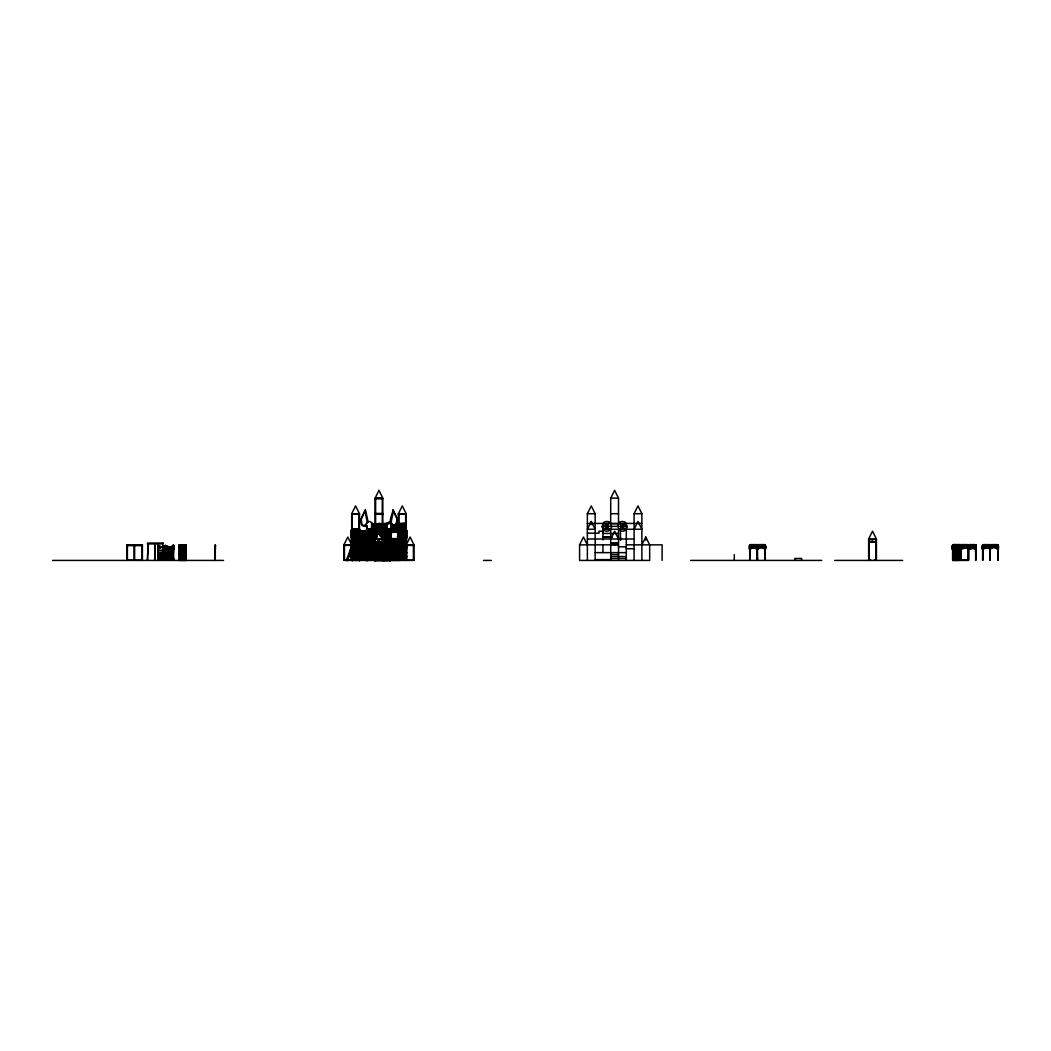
<?xml version="1.0" encoding="UTF-8"?>
<svg xmlns="http://www.w3.org/2000/svg" width="1051" height="1051" viewBox="0 0 1051 1051"><rect width="100%" height="100%" fill="white"/><g stroke="black" fill="none" stroke-linecap="round" stroke-linejoin="round"><path stroke-width="1.5" d="M158.057 545.456L157.808 548.845L158.057 545.364M165.27 550.198L173.625 549.87M173.06 548.832C174.019 540.122 170.722 550.225 173.875 548.504M179.524 560.419L179.287 544.838L186.093 544.838L185.856 560.419M351.441 549.226L351.441 545.745M351.415 541.37L351.651 537.994M359.363 532.739L351.441 529.796L351.441 533.264L352.492 533.264L352.492 529.796M351.691 560.17L352.256 529.52L352.256 560.603M351.415 546.27C371.923 557.713 347.96 537.022 351.691 549.226L352.23 549.121M351.651 541.055L351.651 537.902M351.691 529.796C348.052 540.792 371.647 521.848 351.441 532.739M352.492 545.351L351.113 545.653M352.768 549.213L351.113 549.029M360.033 549.029L358.654 549.095L358.654 545.745M358.903 560.17L359.468 529.52L359.468 560.603M358.903 549.226L358.903 545.745M366.444 533.251L366.694 529.875M366.694 532.936L366.694 529.783M367.009 548.911L375.049 546.06L367.272 548.898L351.415 548.688M367.009 546.27L374.734 549.226L375.141 548.307M367.259 544.602L367.259 529.52M374.235 549.226L374.235 545.745L374.235 549.226L375.614 549.029M374.471 549.226L374.471 545.745L375.352 545.351L382.735 548.294L382.932 549.134M375.049 560.419L375.049 545.088M382.59 549.213L382.511 545.653M390.617 544.852L390.617 529.27C383.51 532.699 374.366 532.699 367.259 529.27L406.198 529.27M390.867 533.645L390.893 530.164M391.143 533.645L391.182 532.936M391.182 529.783L391.143 530.479C377.467 536.562 382.446 531.504 390.827 530.689M398.644 559.855L398.815 536.811M398.894 553.93L398.894 560.419L398.894 529.257L398.894 536.969M399.13 554.061L399.13 560.419L399.091 547.965M399.13 536.969L399.13 529.349L399.13 536.404M405.463 560.419L405.712 536.811M405.463 536.969L405.463 529.349L405.384 530.321M405.712 536.969L405.712 529.244L405.712 536.575M406.198 545.088L410.087 537.061L413.976 544.852L413.976 560.419L343.9 560.419L343.9 544.852L347.789 537.061L351.691 544.852M405.384 532.739L406.435 533.264L405.384 532.949M405.896 529.783L366.444 529.783M406.514 537.902L406.277 541.37M749.705 545.745L749.705 549.226L757.245 545.653L765.259 548.767L757.206 545.732L749.705 548.911M750.269 549.213L750.519 546.349M756.681 545.745L756.681 549.226L756.641 544.602L750.559 544.602L750.519 549.213M756.917 545.745L756.917 548.911M757.495 549.213L757.495 545.732M764.471 545.745L764.471 549.226L764.471 544.852M764.708 545.745L764.708 548.911M765.273 549.213C769.582 540.818 754.198 551.026 757.732 548.477M952.364 549.213L952.364 545.732L952.364 549.213L953.139 545.653L960.588 548.898L952.902 545.824M952.6 549.213L952.6 545.732M953.625 549.213L953.664 544.602M959.616 549.213L959.537 544.602M959.852 549.213L959.852 545.732M960.601 545.732L952.732 548.688M967.813 545.732L967.813 544.852M967.932 545.732L968.497 549.029M968.273 549.121C987.677 537.297 965.068 556.964 968.181 545.732M968.391 549.213L968.497 545.653M968.746 546.336L960.128 548.898M959.905 546.284L968.825 548.464L968.956 549.213L969.035 544.602L975.118 544.602L975.394 549.213L975.394 545.732M968.996 549.003L968.996 545.797M968.746 549.213L968.588 548.412M975.157 549.213L975.157 545.732M975.972 546.336L976.208 549.003M982.632 545.745L982.632 549.226L990.659 546.349M983.197 549.213L983.447 546.349M990.423 545.916L982.383 548.675M990.423 549.213L990.659 545.797M997.399 545.745L997.399 549.226L997.478 544.602L990.699 544.602L990.659 549.213M997.635 545.745L997.635 548.911M998.2 549.213L998.45 546.349M368.139 522.334L365.42 509.577L360.835 519.102L361.176 523.95L362.214 525.645L365.196 526.117M390.644 530.492L390.538 529.31M367.522 529.402C371.568 536.063 382.485 535.485 367.351 529.31M389.921 529.625L389.803 530.65L389.698 529.73M378.505 531.294L377.992 532.345L377.821 531.412M389.212 529.98L389.093 531.005L388.949 530.111M389.593 529.783L389.461 530.821L389.343 529.914M368.178 529.73L368.073 530.65L367.968 529.625M385.021 531.478L384.902 532.489L384.784 531.543M388.384 530.387L387.858 531.622L387.701 530.729M383.195 531.635L383.076 532.607L382.932 531.648M373.105 531.543L372.974 532.489L372.855 531.478M376.744 531.583L376.613 532.581L376.455 531.635M388.804 530.177L388.66 531.228L388.528 530.321M381.855 531.701L381.723 532.66L381.579 531.661M382.328 531.675L382.196 532.66L382.025 531.701M368.533 529.914L368.415 530.821L368.297 529.783M374.051 531.596L373.92 532.568L373.775 531.583M382.787 531.648L382.656 532.634L382.446 531.675M367.837 529.559L367.705 530.466L367.6 529.441M384.101 531.583L383.957 532.568L383.825 531.596M381.001 531.556L380.856 532.515L380.685 531.517M386.098 531.175L385.953 532.187L385.704 531.28M369.348 530.321L369.216 531.228L369.085 530.177M374.944 531.648L374.8 532.607L374.681 531.635M380.541 531.491L380.396 532.437L380.239 531.438M387.543 530.781L387.385 531.793L387.228 530.86M371.108 530.991L370.964 531.924L370.806 530.9M376.297 531.661L376.153 532.66L376.022 531.701M387.07 530.9L386.913 531.924L386.768 530.991M368.927 530.111L368.783 531.005L368.665 529.98M377.637 531.438L377.48 532.437L377.335 531.491M370.648 530.86L370.491 531.793L370.333 530.781M377.191 531.517L377.02 532.515L376.875 531.556M381.421 531.635L381.263 532.581L381.132 531.583M379.266 531.267L375.049 539.005L375.614 560.603M385.586 531.32L385.415 532.345L385.218 531.425M386.623 531.031L386.453 532.056L386.269 531.123M370.175 530.729L370.018 531.622L369.492 530.387M384.613 531.556L384.443 532.542L384.272 531.57M375.851 531.701L375.68 532.66L375.549 531.675M373.604 531.57L373.433 532.542L373.263 531.556M383.694 531.609L383.51 532.581L383.3 531.622M380.055 531.412L379.884 532.345L379.372 531.294M371.607 531.123L371.423 532.056L371.253 531.031M372.658 531.425L372.461 532.345L372.29 531.32M375.443 531.675L375.233 532.634L375.089 531.648M374.576 531.622L374.366 532.581L374.182 531.609M372.172 531.28L371.923 532.187L371.778 531.175M968.851 548.898L960.102 545.903M968.694 548.609L967.932 548.898M346.515 560.419L351.717 545.732L352.702 545.929M347.053 560.603L352.256 545.929M352.19 547.4L347.513 560.603L346.712 559.881M165.27 545.679L173.52 548.622L165.835 545.653L158.057 548.53L165.835 545.679M358.903 530.111L367.154 533.041L359.468 530.085M990.147 545.732L998.108 549.003L990.173 545.653M162.787 554.586L165.743 552.971L161.105 554.652L158.057 553.194L165.519 556.347M351.77 529.875L359.153 533.264L367.259 530.111L359.022 532.607L355.908 532.594M354.936 538.48L359.376 540.687L359.061 538.756L352.256 538.756M382.84 530.479L390.644 533.33L382.525 530.348M382.827 546.06L390.644 548.898L382.59 546.139M398.408 546.06C422.423 553.391 382.958 544.339 405.725 545.981M765.522 546.349L757.232 549.095L749.705 546.06L757.732 548.911M953.112 545.732L952.364 546.336M982.724 546.27L990.41 548.898L982.383 546.349M351.783 532.739L352.492 532.949M351.757 548.688L359.442 546.06L351.993 548.832M367.246 533.33L374.931 530.256L367.351 533.553M398.513 532.739L390.617 530.111L398.671 533.146M406.251 538.217L398.474 541.055L406.514 538.217M405.883 545.732L398.158 548.898L404.412 546.323M952.364 548.898L960.496 545.824M173.52 545.889L165.296 548.386L173.875 545.876M989.976 548.569L998.2 546.06L989.608 548.477M351.691 513.703L355.58 505.912L359.468 513.703L359.468 529.27L351.691 529.27L351.691 513.703L359.468 513.703M398.408 529.27L398.408 513.703L402.297 505.912L406.198 513.703L406.198 560.419M587.364 560.419L587.364 513.703L591.266 505.912L595.155 513.703L595.155 560.419M641.872 544.852L645.774 537.061L649.663 544.852L649.663 560.419L579.587 560.419L579.587 544.852L583.476 537.061L587.364 544.852M591.266 521.48L587.364 529.27L595.155 529.27L591.266 521.48L591.266 524.594M610.657 523.345L609.751 522.452A4.861 4.861 0 0 0 603.826 522.518L602.013 527.037L603.918 530.243A4.861 4.861 0 0 0 609.843 530.177L611.669 526.932L610.657 523.345L610.723 498.121L614.625 490.331L618.514 498.121L618.514 523.437M634.095 560.419L634.095 513.703L637.983 505.912L641.872 513.703L641.872 560.419M634.095 529.27L637.983 521.48L641.872 529.27L602.959 529.27M868.638 560.419L868.638 539.005L872.527 531.215L876.429 539.005L876.429 560.419M358.93 548.675L367.824 546.139L358.654 548.767M374.484 533.093L383.379 530.558L374.235 533.041M398.841 546.284L382.59 545.797M959.931 548.412C959.524 550.763 972.963 545.797 967.577 545.732L967.656 544.602L960.68 544.602L960.601 560.419M603.918 530.243L609.751 522.452M619.407 530.177L625.411 522.518L627.224 527.037L625.332 530.243A4.861 4.861 0 0 1 619.407 530.177L617.594 525.658L619.486 522.452A4.861 4.861 0 0 1 625.411 522.518M380.239 560.419L382.262 559.119M873.828 560.419L875.864 559.119M398.684 529.783L390.644 532.818L398.5 530.321M359.153 548.819L351.691 545.666M382.735 548.74L375.049 545.666M398.263 549.437L402.402 547.742L405.725 549.056M359.166 545.351L351.783 548.74M354.712 547.505L357.668 546.323M385.914 547.505L388.87 546.323M387.569 547.453L384.613 548.635L389.08 546.862M390.933 549.095L393.573 548.149M392.995 547.518L389.842 548.898L393.166 548.057M610.723 498.121L618.514 498.121M375.049 498.686L382.827 498.686M375.049 513.453L382.827 513.453M398.408 513.703L406.198 513.703M587.364 513.703L595.155 513.703M610.723 513.703L618.514 513.703M634.095 513.703L641.872 513.703M351.691 513.939L359.468 513.939M398.408 513.939L406.198 513.939M351.691 514.267L359.468 514.267M375.049 514.267L382.827 514.267M398.408 514.267L406.198 514.267M389.067 523.345L371.542 523.923L389.067 523.923M398.408 523.345L406.435 523.345L398.408 523.923M587.364 523.437L641.872 523.437M610.854 523.713L620.195 523.713M390.985 523.923L390.617 560.669L374.537 560.669L374.471 545.088M395.294 524.16L406.317 524.725L395.294 524.725M395.294 524.975L406.317 525.539L392.181 525.539M392.181 525.789L406.317 526.354L392.181 526.354M367.009 526.354L367.259 533.645M602.013 526.354L627.237 526.354M392.181 526.59L406.317 527.168L392.181 527.168M392.181 527.405L406.435 527.405L392.181 527.97M351.691 529.034L359.468 529.034M367.141 529.034L406.198 529.034M406.198 529.52L366.694 529.52L366.694 544.602M367.824 529.835L367.824 560.603M368.481 529.835L373.828 529.27M384.049 529.835L389.409 529.835M352.492 530.111L351.441 529.796M390.381 530.308L391.432 530.308M358.338 530.729L360.44 531.294L358.378 530.729L358.26 544.602M397.751 536.575L397.751 530.729L407.249 530.729L405.174 531.294M399.13 530.926L405.463 530.926M602.946 531.215L599.044 531.215L599.044 533.159L587.364 533.159M352.781 531.294L350.706 530.729L352.821 530.729L352.86 536.811M354.686 531.294L356.473 531.294M399.577 531.294L397.803 530.729M401.495 531.294L403.269 531.294M352.256 532.029L355.251 532.029M355.908 532.029L358.903 532.029M399.052 532.029L402.06 532.029M402.704 532.029L405.712 532.029M368.822 532.555L375.049 532.555M399.13 532.45L405.463 532.45M352.256 532.594L355.251 532.594M398.408 532.726L398.973 533.448M399.052 532.594L405.712 532.594M366.444 532.936L367.824 532.883M374.235 532.831L375.049 532.883M382.59 532.831L383.405 532.883M390.052 532.883L391.432 533.251L389.79 533.317M398.158 532.936L398.973 532.883M359.468 533.159L367.259 533.159M390.381 533.159L391.432 533.172L391.432 529.783M358.903 533.448L367.824 533.448M374.235 533.264L375.049 533.448M382.59 533.264L383.405 533.448M602.946 533.448L618.514 533.448M351.56 534.723L367.259 534.302M399.13 534.289L405.463 534.131M352.256 535.117L359.061 535.117M399.13 535.813L405.463 535.813M368.822 536.168L375.049 536.168M368.822 536.391L375.049 536.391M350.706 536.575L360.44 536.575M397.514 536.575L407.249 536.575M350.706 536.811L360.44 536.811M366.694 536.772L367.824 536.772M390.052 536.772L391.182 536.772M602.946 537.061L612.286 537.061M366.694 537.337L367.824 537.337M390.052 537.337L391.182 537.337M602.946 537.284L612.286 537.284M399.13 537.495L403.886 537.495M398.25 537.705L405.725 537.705M368.822 537.876L375.049 537.876M367.259 538.112L376.6 538.112M398.421 538.27L405.725 538.27M367.824 538.44L374.471 538.44M383.405 538.44L390.052 538.44M400.26 538.375L404.346 538.401M390.617 538.585L398.973 538.585M359.468 538.927L367.508 538.927L359.718 539.491M367.259 539.005L398.408 539.005M587.364 539.005L634.095 539.005M868.638 539.005L876.429 539.005M368.638 539.255L370.583 539.255M372.777 539.255L374.721 539.255M351.441 539.491L351.56 560.419M368.822 539.399L398.644 539.491M868.638 539.57L876.429 539.57M359.718 539.741L367.508 540.306L359.718 540.306M368.822 539.964L375.049 539.964M382.709 539.82L398.408 539.82M368.822 540.201L375.049 540.201M390.617 540.201L398.408 540.201M406.198 540.201C397.291 537.311 393.113 536.68 406.159 540.845M382.709 540.385L398.408 540.385M351.441 540.542L352.466 541.055M359.718 540.542L367.824 540.674M382.709 540.621L398.408 540.621M359.468 540.713L352.466 540.845M368.822 540.779L375.049 540.779M353.241 540.95L359.468 540.989M359.718 541.12L367.508 540.542M368.822 541.015L375.049 541.015M382.709 541.199L398.408 541.199M359.718 541.357L367.508 541.922L359.718 541.922M382.709 541.436L398.408 541.436M399.13 541.515L403.886 541.41M368.822 541.58L375.049 541.58M353.241 541.843L359.468 541.843M368.822 541.83L375.049 541.83M390.617 541.83L398.408 541.83M359.718 542.171L367.508 542.736L359.718 542.736M382.709 542.001L398.408 542.001M368.822 542.395L375.049 542.395M376.626 542.355L378.61 542.355M382.709 542.25L398.408 542.25M359.468 542.658L367.259 542.658M368.822 542.644L375.614 542.631L377.637 541.344L382.827 542.631M390.617 542.644L398.408 542.644M399.13 542.579L403.886 542.579M868.638 542.631L871.24 541.344L876.429 542.631M382.709 542.815L398.408 542.815M399.13 542.684L403.886 542.684M358.903 542.894L367.508 542.986L359.718 543.551M398.408 543.065L382.59 543.065L398.408 543.63M610.723 542.894L618.514 542.894M368.822 543.209L375.049 543.209M390.617 543.209L398.408 543.209M399.13 543.748L403.886 543.748M358.903 543.787L367.259 543.787M399.13 543.853L403.886 543.853M366.694 544.037L367.824 544.037M390.052 544.037L391.182 544.037M367.824 544.273L374.471 544.273M374.681 544.273L382.958 544.273M383.405 544.273L390.052 544.273M351.691 544.602L375.049 544.602M375.903 544.602L381.986 544.602L381.828 552.616M390.052 544.602L399.052 544.602M399.958 544.602L404.635 544.602M343.9 544.852L413.976 544.852M579.587 544.852L618.514 544.852M626.304 544.852L662.117 544.852L662.117 560.419M400.26 544.93L404.346 544.93M126.829 545.088L142.411 545.088M343.9 545.088L375.614 545.088M382.262 545.088L383.405 545.088M383.681 545.088L389.763 545.088M399.958 545.088L413.976 545.088M952.6 545.088L953.375 545.088M959.826 545.088L968.746 545.088M158.622 545.456L158.859 548.74M173.625 545.351L173.875 548.819L165.835 549.029M343.9 545.416L351.691 545.351M358.26 545.416L352.256 545.443L356.696 547.505M390.867 545.416L393.783 545.416M406.198 545.403L413.976 545.416M750.519 545.416L756.681 545.416M757.732 545.416L764.471 545.416M952.929 545.416L959.786 545.416M960.837 545.416L967.577 545.416M968.996 545.416L975.157 545.416M983.447 545.416L989.608 545.416M990.659 545.416L997.399 545.416M127.394 545.653L141.832 545.653M158.859 545.679L157.808 545.364M173.875 545.666L172.811 545.351M358.903 545.653L360.033 545.653M375.365 545.653L351.415 545.824M383.155 545.653L382.511 549.029M405.62 545.653L406.763 545.653M968.746 546.06L969.206 549.213M383.076 546.31L398.644 546.31M398.973 546.27L399.222 544.852M179.524 546.507L185.856 546.507M398.421 546.546L405.725 546.546M618.514 546.796L626.304 546.796M366.97 546.954L351.967 547.492M367.548 547.492L375.325 547.571M400.72 548.031L403.886 548.031M179.524 548.188L185.856 548.188M399.13 548.188L405.463 548.188M158.859 548.517L158.057 548.753M214.654 548.451L215.442 548.451M351.113 548.451L352.492 548.569M358.654 548.569L360.033 548.451M367.259 548.451L368.073 548.569M374.235 548.569L375.851 548.386M405.62 548.464L405.62 549.213M976.208 548.464C971.531 550.579 960.785 540.897 976.208 548.898M165.835 548.727L173.875 548.74M382.025 548.714L382.144 541.725M626.304 548.74L634.095 548.74M367.548 548.872L375.325 548.793L367.009 545.732M989.858 548.911L989.569 544.602L983.486 544.602L983.447 549.213M214.654 549.029L215.442 549.029M367.009 549.134L368.073 549.134M975.972 549.213L976.208 545.732M351.967 549.41L366.97 548.793M367.548 549.331L375.325 549.41M179.524 549.857L185.856 550.29M399.13 549.857L405.463 549.699M158.622 550.685L165.427 550.685M351.967 550.711L366.97 550.711M367.548 550.711L375.325 550.632M351.967 551.158L366.97 551.158M367.548 551.158L375.325 551.158M351.967 551.25L366.97 551.25M367.548 551.25L375.325 551.25M399.13 551.381L405.463 551.381M179.524 551.539L185.856 551.539M399.13 551.539L405.463 551.539M214.654 552.353L215.442 552.353M351.113 552.353L366.97 552.458M367.259 552.353L382.827 552.392M405.62 552.353L406.763 552.353M158.057 552.629L165.835 552.629M351.967 552.537L366.97 552.537M367.548 552.537L382.827 552.629M595.155 552.629L626.304 552.629M214.654 552.918L215.442 552.918M351.113 552.918L352.256 552.918M358.903 552.918L360.033 552.918M374.471 552.918L375.614 552.918M405.62 552.918L406.763 552.918M158.622 552.957L165.835 552.879L165.033 553.049M351.967 552.997L366.97 552.997M367.548 553.076L375.325 552.997M399.13 553.062L405.463 553.062M179.524 553.22L185.856 553.22M375.049 553.207L382.827 553.207M399.13 553.22L405.463 553.22M159.607 553.772L165.835 553.772M352.256 554.008L358.903 554.008M382.958 554.008L405.949 554.008M952.929 554.008L959.786 554.008M179.287 554.061L186.093 554.061M398.894 554.061L405.712 554.061M158.622 554.337L165.427 554.337M351.967 554.376L366.97 554.297M367.548 554.376L382.827 554.337M179.524 554.652L185.856 554.652M352.256 554.573L358.903 554.573M375.049 554.573L405.463 554.652M610.723 554.573L618.514 554.573M952.929 554.573L959.786 554.573M351.967 554.915L366.97 554.915M367.548 554.836L375.325 554.915M399.13 554.757L405.712 554.81M399.13 555.926L405.463 555.821M351.967 556.215L366.97 556.215M367.548 556.215L375.325 556.137M158.057 556.281L165.835 556.281M214.654 556.242L215.442 556.242M351.113 556.242L352.256 556.242M358.903 556.242L360.033 556.242M374.471 556.242L382.827 556.281M405.62 556.242L406.763 556.242M158.057 556.531L165.835 556.531M351.967 556.662L366.97 556.662L351.113 556.807M367.548 556.662L382.827 556.531M610.723 556.531L626.304 556.531M214.654 556.807L215.442 556.807M367.259 556.807L375.614 556.807M405.62 556.807L406.763 556.807M399.13 557.096L405.463 556.991M158.057 557.424L165.835 557.424M399.13 558.16L405.463 558.16M165.835 558.226L173.625 558.226M179.524 558.265L185.856 558.265M375.049 558.226L382.827 558.226M399.13 558.265L405.463 558.265M165.27 558.475L173.625 558.475M351.967 558.501L366.97 558.58M367.548 558.58L382.827 558.475M610.723 558.475L626.304 558.475M375.049 559.119L377.637 560.419M868.638 559.119L871.24 560.419M165.27 559.368L173.625 559.368M179.524 559.434L185.856 559.933M399.13 559.434L405.463 559.329M351.113 559.605L352.256 559.605M358.903 559.605L360.033 559.605M374.471 559.605L375.614 559.605M405.62 559.605L406.763 559.605M595.155 559.605L610.723 559.605M185.856 559.828L179.524 559.329M351.56 559.855L367.259 559.855M367.548 559.802L405.949 559.855M952.929 559.855L959.786 559.855M960.601 559.855L968.391 559.855M126.829 560.17L142.411 560.17M158.057 560.17L173.625 560.17M343.9 560.17L413.976 560.17M953.375 560.17L952.6 560.17L952.6 544.852L975.972 544.852L975.972 560.17L975.394 544.852M959.826 560.17L968.746 560.17L968.746 544.852M52.55 560.419L223.521 560.419M483.499 560.419L491.29 560.419M690.652 560.419L821.685 560.419M834.744 560.419L902.625 560.419M351.717 547.032L351.073 547.571M384.797 560.603L384.022 560.341L384.364 529.27L384.416 544.852M351.06 548.872L350.417 549.41M350.417 550.711L349.773 551.25M347.355 558.055L347.618 558.58M380.436 548.149L383.09 549.095M353.254 546.481L356.21 547.663M352.059 546.27L356.486 548.031M165.73 548.307L158.057 545.679L165.519 548.832M603.826 522.518L609.843 530.177M619.486 522.452L625.332 530.243M618.514 539.005L614.625 531.215L610.723 539.005L610.723 560.419M382.827 539.005L378.61 531.267M620.458 537.35L620.918 539.899M383.76 539.294L384.443 543.131M390.039 529.559L390.446 530.335M998.45 545.745L998.45 549.213M997.635 544.852L998.2 560.17L998.2 544.852L982.632 544.852L982.632 560.17L983.197 544.852M990.423 544.852L989.858 560.17L989.858 544.852M990.173 545.088L990.095 560.17M982.961 545.088L982.882 560.17M975.643 545.088L975.643 560.17M968.378 544.852L968.378 560.419L960.023 560.419L960.023 544.852M968.181 544.852L968.181 560.17M968.142 545.088L968.142 560.17M967.932 544.852L967.813 560.419M960.877 544.602L960.837 560.17M960.351 545.088L960.351 560.17M960.062 545.088L960.062 560.17M959.051 544.602L959.051 560.419M958.854 544.602L958.814 560.419M958.289 544.602L958.249 560.419M958 544.852L958 560.419M957.474 544.602L957.435 560.419M957.106 544.602L957.185 560.419M956.62 544.852L956.62 560.419M956.423 544.602L956.384 560.419M955.727 544.602L955.806 560.419M955.53 544.602L955.569 560.419M955.004 560.419L954.833 544.602L954.755 560.419M954.15 544.602L954.19 560.419M954.019 544.602L953.94 560.419M953.375 560.419L953.454 544.602L959.747 544.602L959.786 560.419L952.81 560.419L952.81 544.852M953.047 544.852L953.178 560.419M952.929 544.852L952.929 560.419M875.864 539.005L875.864 560.419M874.839 541.988L872.856 542.355L872.856 541.344M872.212 541.344L872.212 542.355L870.215 541.988M869.203 539.005L869.203 560.419M801.624 560.419L801.624 558.475L794.819 558.475L794.819 560.419M765.522 545.745L765.522 549.213M765.036 545.088L765.036 560.17M764.957 545.088L764.957 560.17M757.732 549.213L757.771 544.602L764.55 544.602L765.273 560.17L765.273 544.852L749.705 544.852L749.705 560.17L750.269 544.852M757.495 544.852L757.495 560.17L756.917 544.852M757.245 545.088L757.167 560.17M750.033 545.088L750.033 560.17M734.294 554.573L734.294 560.419M645.774 537.061L645.774 540.175M626.304 523.437L626.304 560.419M622.415 523.437L622.415 529.27M620.458 530.886L620.458 540.122M618.514 529.27L618.514 560.419M617.213 542.894L617.213 544.852M615.269 542.894L615.269 544.852M613.968 542.894L613.968 544.852M612.024 542.894L612.024 544.852M610.723 529.27L610.723 537.389M606.834 523.437L606.834 529.27M602.946 523.437L602.946 539.978M602.946 544.852L602.946 552.629M413.411 545.088L413.411 560.17M407 530.729L407 536.575M406.763 530.729L406.763 536.575M406.763 545.088L406.763 560.17M406.435 529.796L406.435 536.575M406.514 536.811L406.435 542.671M405.949 536.811L405.949 544.602M405.949 544.852L405.949 560.419M405.62 513.939L405.62 529.034M405.62 529.27L405.62 537.061M405.62 544.852L405.62 560.17M405.384 544.852L405.384 546.06M405.134 530.729L405.134 536.575M405.16 536.811L405.16 548.832M404.464 536.811L404.464 548.556M403.781 536.811L403.781 548.28M403.65 536.811L403.65 548.241M403.269 530.729L403.269 536.575M403.085 536.811L403.085 548.005M402.967 536.811L402.967 547.965M402.704 530.729L402.704 536.575M402.402 547.742L402.402 536.811L402.27 547.794M402.06 530.729L402.06 536.575M401.587 536.811L401.587 548.07M401.495 530.729L401.495 536.575M400.891 536.811L400.891 548.359M400.326 536.811L400.208 548.635M399.63 530.729L399.63 536.575M399.643 536.811L399.643 548.872M399.511 536.811L399.511 548.924M398.973 513.939L398.973 529.034M398.487 536.811L398.487 544.852M398.474 560.419L398.408 529.52M398.079 544.852L398.079 560.419M397.843 528.798L397.265 523.345L397.265 530.164M397.843 539.005L397.961 560.419M397.396 544.852L397.396 560.419M397.265 539.005L397.265 560.419M396.7 544.852L396.7 560.419M396.582 544.852L396.582 560.419M396.017 544.852L395.885 560.419M395.202 544.852L395.202 560.419M394.637 544.852L394.637 560.419M393.941 544.852L393.941 560.419M393.665 544.602L393.823 560.419M393.534 547.965L393.534 560.419M393.258 544.852L393.258 560.419M392.969 544.602L392.969 560.419M392.562 544.852L392.732 560.419M392.443 544.852L392.443 560.419M392.154 547.965L392.154 560.419M391.878 544.852L391.918 560.419M391.76 538.585L391.76 560.419M390.985 523.345L391.103 560.419M390.867 529.27L390.893 546.27M390.525 529.034L390.525 544.602M390.381 544.852L390.381 560.669M390.289 545.088L390.118 560.669M390.052 529.52L390.092 560.419M389.803 529.27L389.685 560.419M389.238 529.27L389.12 560.419M388.831 529.27L389.001 560.419M388.594 529.27L388.673 544.852M388.423 529.27L388.423 560.419L388.187 529.27M387.977 529.27L387.977 544.852M387.858 529.27L387.74 560.419M387.609 529.27L387.622 560.419M387.451 529.27L387.372 544.852M387.136 544.852L387.044 560.419M386.926 544.852L386.926 560.419M386.807 529.27L386.807 544.852M386.545 523.345L386.44 545.088M386.361 544.852L386.361 560.419M385.98 523.345L385.993 544.852M385.743 529.27L385.756 545.088M385.678 544.852L385.546 560.419M385.1 529.27L385.178 544.852M384.942 529.27L384.981 560.419M384.049 529.27L384.167 560.419M383.76 529.27L383.97 545.824M383.562 529.27L383.562 560.419M383.405 529.27L383.484 560.419M383.155 529.27L383.155 544.852M383.155 545.088L383.195 560.419M383.076 539.005L382.958 560.419M382.827 524.725L382.827 498.121L378.938 490.331L375.049 498.371L382.827 498.371L375.049 498.121L375.049 524.502M382.827 560.669L382.827 528.456L382.262 529.034M382.525 530.164L382.525 533.619M382.59 545.088L382.59 560.603M382.262 498.371L382.262 513.453M382.262 513.939L382.262 524.502M382.262 529.27L382.262 533.947M382.262 539.005L382.262 560.419M382.025 529.27L382.144 539.005M381.579 529.27L381.579 533.947M381.579 541.725L381.579 544.852M381.447 529.27L381.447 537.389M381.447 541.725L381.408 544.852M381.329 529.27L381.329 537.389M381.25 541.988L379.266 542.355L379.266 541.344M381.29 544.602L381.145 552.616M380.764 529.27L380.764 535.76M380.882 541.725L380.725 544.852M380.646 529.27L380.646 535.76M380.607 544.602L380.58 552.616L380.449 544.838M380.199 541.725L380.028 544.852M379.91 544.602L379.884 552.616L379.766 544.838M379.385 529.27L379.385 534.144L379.319 523.345M379.385 540.175L379.385 544.852M379.227 544.602L379.201 552.616M379.069 544.838L379.069 552.616M378.754 523.345L378.754 530.164M378.82 540.175L378.82 544.852M378.702 534.144L378.215 529.27M378.702 540.175L378.505 552.616M378.386 544.838L378.452 553.207M378.124 540.175L378.124 544.852M378.005 529.27L378.005 534.144M378.005 540.175L377.821 552.616M377.44 544.852L377.44 541.725L377.27 544.852M377.191 529.27L377.322 535.76M377.151 544.602L377.125 552.616M376.744 541.725L376.744 544.852M376.626 541.725L376.586 544.852M376.468 544.602L376.442 552.616M376.061 541.725L375.903 544.852M375.746 544.838L375.851 553.207M375.614 498.371L375.614 513.453M375.614 513.939L375.614 524.502M375.614 529.034L375.049 528.456L375.049 529.27M375.246 529.27L375.286 560.419M375.049 529.52L375.049 560.669M374.787 545.088L374.8 560.669M374.681 529.27L374.681 533.947M374.681 538.44L374.681 544.852M374.471 529.27L374.471 544.852M374.235 529.27L374.235 544.852M374.117 529.27L374.117 535.498M374.117 538.611L374.117 544.852M373.657 529.27L373.657 544.852M373.263 529.27L373.013 545.416L373.013 529.27M372.671 523.345L372.606 544.852M372.107 523.345L372.041 544.852M371.791 529.27L371.791 544.852M371.226 529.27L371.226 544.852M370.99 529.27L370.99 544.852M370.661 544.852L370.425 529.27M370.175 529.27L370.175 544.852M369.61 529.27L369.61 544.852M369.361 544.852L369.361 529.27A3.889 3.192 84.1 0 0 371.988 523.503A3.889 3.192 84.1 0 0 366.431 523.372A3.889 3.192 84.1 0 0 369.308 529.27L369.282 529.835M368.796 529.27L368.796 544.852M368.481 529.27L368.546 544.852M368.073 545.732L368.073 560.603M367.561 560.17L367.508 545.088M367.259 525.789L367.325 560.419M366.891 544.457L366.891 534.723L359.429 534.723L359.429 544.457M367.009 549.62L366.97 560.419M366.694 545.732L366.694 560.603M366.326 534.723L366.326 544.457M366.444 545.732L366.444 560.603M366.208 534.723L366.208 544.457M365.643 534.723L365.643 544.457M365.512 534.723L365.512 544.457M364.263 534.723L364.263 544.457M363.449 534.723L363.567 544.457M362.884 534.723L362.766 544.457M362.188 534.723L362.188 544.457M362.07 534.723L362.07 544.457M360.808 534.723L360.808 544.457M360.69 534.723L360.69 544.457M360.204 530.729L360.125 544.457M359.954 530.729L360.007 544.457M360.033 544.852L360.033 560.17M359.718 538.927L359.718 544.379M359.718 545.088L359.718 560.603M359.206 544.852L359.232 560.603M358.903 513.939L358.903 529.034M358.68 541.212L358.68 544.457M358.667 544.852L358.654 549.226M358.746 549.515L358.746 560.419M358.181 549.515L358.181 560.419M357.997 541.212L357.997 544.457M357.931 549.515L357.931 560.419M357.813 536.575L357.774 544.602M357.563 544.602L357.682 545.416M357.445 540.95L357.301 544.457M357.366 549.515L357.366 560.419M357.117 536.575L356.88 544.852M357.13 549.515L357.13 560.419M356.617 537.967L356.617 544.457M356.512 544.602L356.473 530.729L354.686 530.729L354.686 536.575M356.552 544.852L356.552 560.419M356.184 544.602L356.315 560.419M355.908 530.729L355.816 544.602M355.75 560.419L355.619 536.575M355.501 544.602L355.501 560.419M355.251 530.729L355.251 536.575M355.133 536.811L355.133 544.602M354.923 536.575L354.936 560.419M354.804 544.602L354.844 545.416M354.686 549.515L354.686 560.419M354.437 536.811L354.437 544.602M354.24 536.575L354.24 544.852M354.121 549.515L354.121 560.419M353.859 541.212L353.859 544.457M353.885 549.515L353.885 560.419M353.675 536.575L353.714 545.416M353.425 544.602L353.464 545.416M353.162 541.212L353.162 544.457M353.307 549.515L353.307 560.419M352.978 536.575L353.057 544.602M353.07 549.515L353.07 560.419M352.492 544.852L352.492 560.603M352.256 513.939L352.256 529.034M352.006 545.088L352.006 560.17M351.927 545.088L351.927 560.419M351.192 530.729L351.284 536.811M350.955 530.729L350.955 536.575M351.113 545.088L351.113 560.17M344.465 545.088L344.465 560.17M215.219 560.419L215.219 544.852L214.654 560.419M185.856 546.94L179.524 546.94M185.856 548.609L179.524 548.609M185.856 551.972L179.524 551.972M185.856 553.654L179.524 553.654M185.856 554.061L185.856 555.256M185.856 556.426L179.524 556.426M185.856 557.595L179.524 557.595M185.856 558.764L179.524 558.764M179.524 554.061L179.524 555.256M173.625 560.419L173.625 545.088L173.06 560.17M172.692 550.304L172.692 560.038M172.574 550.304L172.574 560.038M172.009 550.304L171.878 560.038M171.195 550.304L171.313 560.038M170.63 550.304L170.498 560.038M169.934 550.304L169.934 560.038M169.815 550.304L169.815 560.038M169.25 550.304L169.25 560.038M169.132 550.304L169.132 560.038M167.871 550.304L167.871 560.038M167.753 550.304L167.753 560.038M167.175 550.304L167.175 560.038M166.373 550.304L166.373 560.038M165.835 560.17L165.27 545.088L165.27 560.17M165.046 556.794L165.046 560.038M164.928 556.794L164.928 560.038M164.363 556.794L164.363 560.038M164.245 556.794L164.245 560.038M163.549 556.794L163.667 560.038M163.036 551.118L163.036 545.088L162.458 551.118M162.984 556.794L163.036 560.17M162.288 556.794L162.288 560.038M161.604 556.794L161.604 560.038M161.46 556.531L161.486 560.038M160.908 556.794L160.908 560.038M160.79 556.794L160.79 560.038M160.225 556.794L160.225 560.038M160.107 556.794L160.107 560.038M159.529 556.794L159.41 560.038M158.859 556.531L158.727 560.038M158.622 560.17L158.057 545.088L158.057 560.419M142.411 560.419L142.411 544.852L126.829 544.852L126.829 560.419M141.832 545.088L141.832 560.17M134.62 545.088L134.62 560.17M134.055 545.088L134.055 560.17M127.394 545.088L127.394 560.17M389.251 530.072A3.889 2.68 -87.8 0 1 386.637 525.066A3.889 2.68 -87.8 0 1 390.854 523.07A3.889 2.68 -87.8 0 1 390.591 529.454M389.343 530.085A3.889 2.68 -87.8 0 1 386.729 525.066A3.889 2.68 -87.8 0 1 390.946 523.083A3.889 2.68 -87.8 0 1 390.67 529.454M179.287 544.812L179.287 560.419L186.093 560.419L186.093 544.812L179.287 544.93M375.049 513.703L382.827 513.939L375.049 513.703M406.435 545.732L406.435 549.226L406.435 545.732M749.455 545.745L749.455 549.226L749.455 545.745M982.396 545.745L982.396 549.226L982.396 545.745M397.554 519.102L397.212 523.95L396.174 525.645L393.192 526.117C386.899 522.084 392.693 515.029 392.969 509.577L397.554 519.102M397.12 519.194L395.885 525.211L393.691 525.447L391.103 522.321L393.389 511.088L397.12 519.194M358.982 545.916L367.732 548.911L358.982 545.916M374.524 530.321L383.273 533.33L374.524 530.321M390.105 545.85L398.855 548.845L390.105 545.85M351.77 537.994L359.376 541.278L351.77 537.994M351.783 540.845L359.468 538.217L351.783 540.845M364.999 511.088L361.268 519.194L361.767 523.766L363.685 525.828L366.26 524.265L367.285 522.321L364.999 511.088M605.993 524.883L605.639 525.158A1.695 1.695 0 0 0 605.639 527.549L608.03 527.549A1.695 1.695 0 0 0 608.03 525.158L605.993 524.883M621.693 525.106L621.391 525.329A1.432 1.432 0 0 0 621.391 527.366L623.427 527.366A1.432 1.432 0 0 0 623.427 525.329L621.693 525.106M387.11 524.16L371.542 524.725L387.11 524.16M387.11 524.975L371.542 525.539L387.11 524.975M387.11 525.789L371.542 526.354L387.11 525.789M387.11 526.59L371.542 527.168L387.11 526.59M387.11 527.405L371.542 527.97L387.11 527.405M360.44 536.01L350.706 536.01L350.706 537.705L360.44 537.705L360.44 536.01M407.249 536.01L397.514 536.01L397.514 536.811L407.249 536.811L407.249 536.01M403.886 539.071L399.13 539.071L403.886 539.176M403.886 540.24L399.13 540.24L403.886 540.345M163.036 543.039L147.455 543.039L147.455 543.932L163.036 543.932L163.036 543.039M148.02 545.088L147.455 560.17L148.02 545.088M155.246 545.088L154.681 560.17L155.246 545.088M215.442 545.088L214.877 560.17L215.442 545.088M375.325 546.954L367.548 546.954L375.325 547.032M173.257 550.304L157.926 550.304L157.926 560.038L173.257 560.038L173.257 550.304M186.093 553.956L179.287 553.956L179.287 554.81L186.093 554.81L186.093 553.956M366.97 557.963L351.967 557.963L366.97 558.055M375.325 557.963L367.548 557.963L375.325 558.055M997.964 560.17L997.964 545.088L997.885 560.17M380.081 535.76L380.081 529.27L379.95 535.76M376.626 539.005L376.626 529.27L376.508 539.005M375.943 539.005L375.943 529.27L375.811 539.005M364.947 544.457L364.947 534.723L364.828 544.457M361.505 544.457L361.505 534.723L361.386 544.457M168.554 560.038L168.554 550.304L168.436 560.038"/></g></svg>
